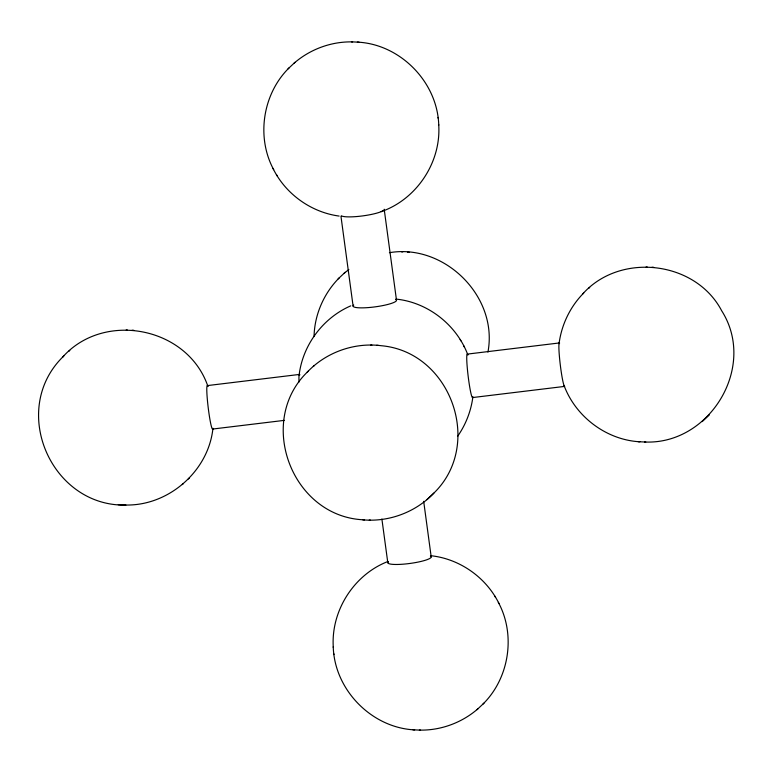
<?xml version="1.0" encoding="UTF-8"?>
<svg xmlns="http://www.w3.org/2000/svg" width="772" height="772" viewBox="0 0 772 772"><rect width="100%" height="100%" fill="white"/><g stroke="black" fill="none" stroke-linecap="round" stroke-linejoin="round"><path stroke-width="1.16" d="M314.059 336.573C314.484 314.744 323.864 293.341 339.207 277.881M487.933 352.09C498.461 296.602 444.421 243.276 389.416 252.685M559.053 343.723C561.495 324.742 570.209 306.571 583.728 293.003M299.111 375.211C302.653 345.152 322.966 317.861 350.749 305.857M472.889 396.789C471.103 410.916 465.834 424.542 457.671 436.209M289.085 67.868C262.731 93.788 256.024 137.126 273.684 169.676M62.725 357.021C8.695 410.694 51.898 507.889 127.168 505.042C169.493 505.139 208.575 470.64 212.947 428.277A21.896 1.766 83.1 0 1 208.131 407.018A21.896 1.766 83.1 0 1 207.967 386.54C187.876 327.019 104.075 310.605 62.725 357.021L63.835 355.969M307.256 372.143C256.651 421.387 291.314 514.615 361.257 519.672C387.872 522.644 415.49 512.531 433.903 493.067C484.034 444.267 450.52 351.762 381.252 345.711C354.242 342.208 325.967 352.341 307.256 372.143L308.366 371.091M644.63 441.999C709.439 445.077 757.438 366.932 721.656 310.72C695.456 260.704 619.897 252.048 582.619 294.055M482.915 704.132C509.269 678.212 515.976 634.873 498.316 602.324M294.064 63.217C310.045 49.244 331.371 41.379 352.621 41.9M68.804 351.318L69.779 350.401M344.177 273.23L348.857 269.496M182.327 484.575L183.292 483.648M188.271 478.997L189.381 477.945M313.335 366.439L314.3 365.513M588.708 288.352L589.673 287.425M426.848 499.687L433.903 493.067M702.221 421.599L709.275 414.979M419.379 730.1C440.629 730.621 461.955 722.756 477.936 708.783M287.975 68.92L295.029 62.3M338.097 278.933L345.152 272.313M476.971 709.7L484.025 703.08M381.156 211.663C416.716 199.35 441.381 162.072 438.699 124.495M387.65 561.601C353.692 574.831 330.763 611.144 333.301 647.505M207.34 385.595L299.497 374.43M467.292 354.107L559.439 342.942M212.561 429.058L284.366 420.364M472.503 397.57L564.66 386.405A21.896 1.766 83.1 0 1 560.134 363.564A21.896 1.766 83.1 0 1 559.623 343.048M357.349 42.113C400.33 44.129 437.541 82.17 438.757 125.218M401.575 251.865L402.743 251.913M407.462 252.126L409.199 252.203M646.106 266.977L647.264 267.025M651.993 267.237L653.72 267.315M126.212 329.953L127.37 330.001M132.099 330.213L133.826 330.291M370.734 345.065L371.901 345.113M376.62 345.325L378.357 345.402M564.033 385.46C575.69 416.793 606.435 439.972 639.901 441.787M118.28 504.685L125.894 505.023M362.801 519.797L364.538 519.874M369.257 520.087L370.425 520.135M333.243 646.782C334.459 689.83 371.67 727.871 414.651 729.887M351.463 41.852L359.077 42.19M638.174 441.709L645.788 442.047M412.923 729.81L420.537 730.148M395.988 299.082C427.968 302.334 456.744 324.964 467.919 355.062M430.68 555.695C459.63 558.716 486.263 577.466 499.021 603.607M339.13 216.073C311.019 212.29 285.418 193.907 272.979 168.392M460.16 339.545L460.855 340.79M463.615 345.711L464.329 346.995M276.453 174.597L277.138 175.842M494.862 596.158L495.547 597.403M384.195 209.241L396.499 300.24M423.683 501.327L431.191 556.853M340.973 216.353L353.103 306.117M381.889 519.016L387.805 562.73M438.042 117.421L438.1 118.135M333.9 653.865L333.958 654.579M383.568 210.331A21.896 3.686 -7.7 0 1 362.251 215.957A21.896 3.686 -7.7 0 1 341.32 215.793M430.419 556.052A21.896 3.686 -7.7 0 1 409.797 563.473A21.896 3.686 -7.7 0 1 388.432 561.669M395.718 299.44A21.896 3.686 -7.7 0 1 375.105 306.86A21.896 3.686 -7.7 0 1 353.73 305.056M299.044 382.005A21.896 1.766 83.1 0 1 299.883 374.854M472.792 397.223A21.896 1.766 83.1 0 1 468.093 375.646A21.896 1.766 83.1 0 1 467.687 354.522"/></g></svg>
